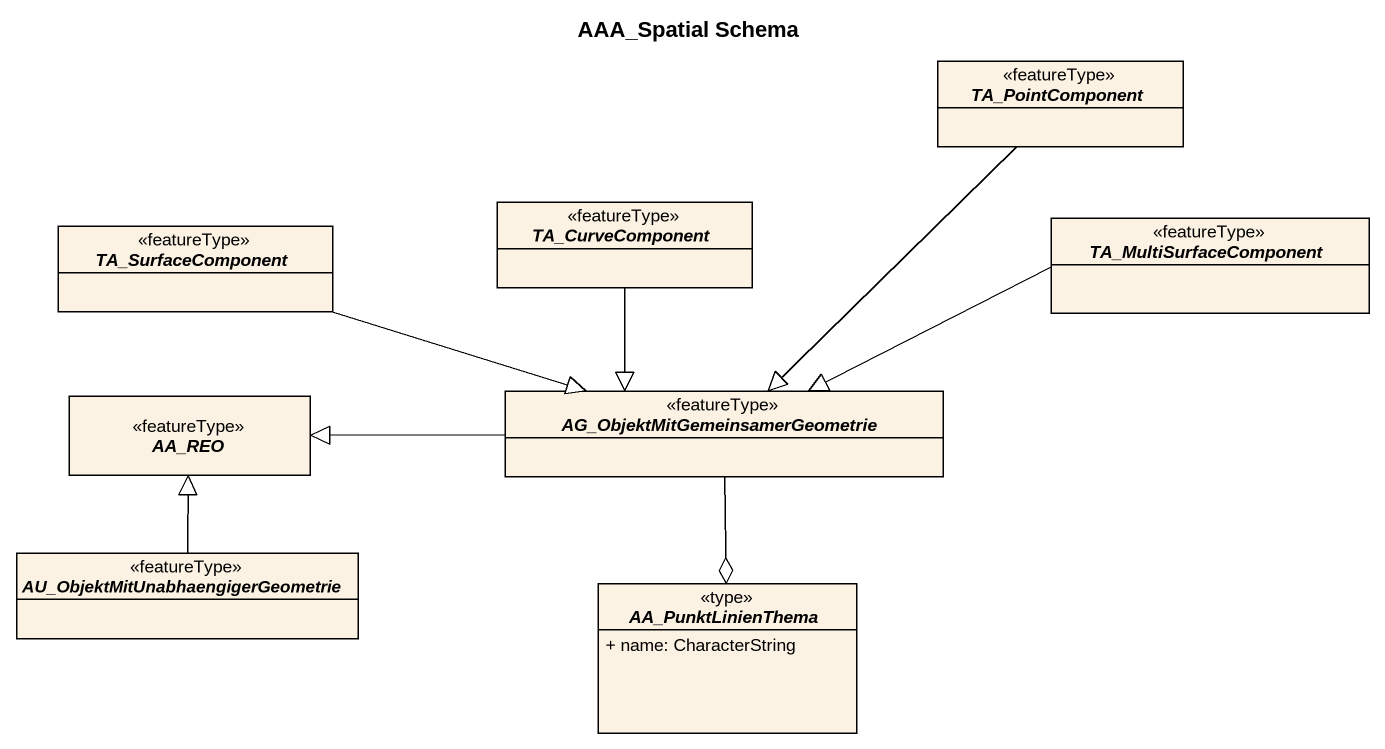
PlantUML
@startuml
title AAA_Spatial Schema
hide circle
hide empty members
skinparam classAttributeIconSize 0
abstract class TA_PointComponent <<featureType>>
abstract class TA_SurfaceComponent <<featureType>>
abstract class TA_CurveComponent <<featureType>>
abstract class TA_MultiSurfaceComponent <<featureType>>
abstract class AA_REO <<featureType>>
abstract class "AG_ObjektMitGemeinsamerGeometrie" as AG_ObjektMitGemeinsamerGeome <<featureType>>
abstract class "AU_ObjektMitUnabhaengigerGeometrie" as AU_ObjektMitUnabhaengigerGeo <<featureType>>
abstract class AA_PunktLinienThema <<type>> {
  + name: CharacterString
}
TA_PointComponent --|> AG_ObjektMitGemeinsamerGeome
TA_SurfaceComponent -right-|> AG_ObjektMitGemeinsamerGeome
TA_CurveComponent --|> AG_ObjektMitGemeinsamerGeome
TA_MultiSurfaceComponent -left-|> AG_ObjektMitGemeinsamerGeome
AG_ObjektMitGemeinsamerGeome -left-|> AA_REO
AU_ObjektMitUnabhaengigerGeo -up-|> AA_REO
AA_PunktLinienThema o-up- AG_ObjektMitGemeinsamerGeome
@enduml
